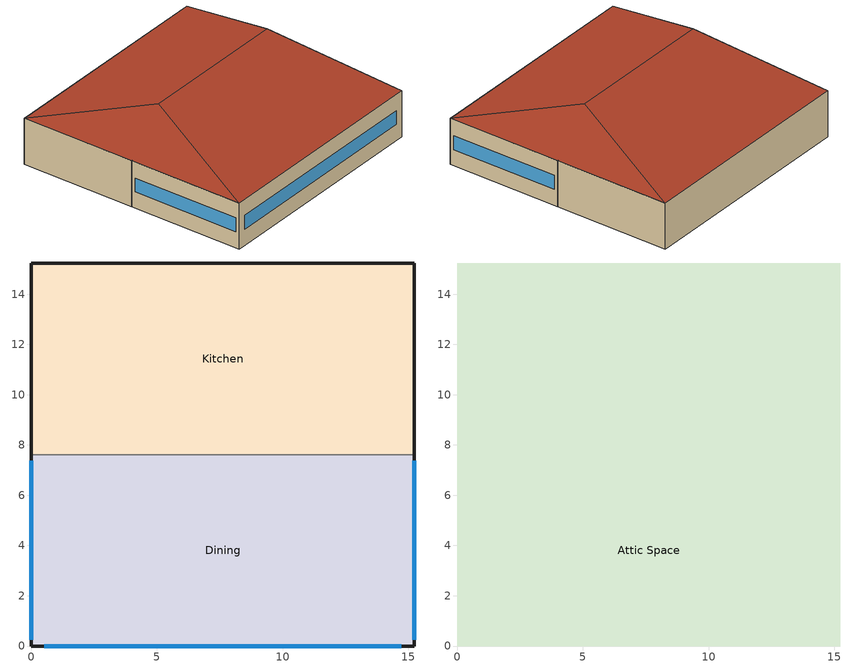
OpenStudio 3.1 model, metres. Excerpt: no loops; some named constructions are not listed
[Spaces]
Dining
 floor ground (Dining_Floor Base_CZ12-SlabOnOrBelowGradeF073): 15.24,7.62 15.24,0 0,0 0,7.62 z0
 wall outside (Base_CZ12-NonresMetalFrameWallU055): 0,7.62 0,0 15.24,0 15.24,7.62 z0:3.05
 wall to Kitchen (NACM_Interior Wall): 15.24,7.62 0,7.62 z0:3.05
 window (Base_AllCZ_FixedWindowU34): 15.24,0.25 15.24,7.37 / 0.51,0 14.74,0 / 0,7.37 0,0.25 z1.07:1.98
Kitchen
 floor ground (Kitchen_Floor Base_CZ12-SlabOnOrBelowGradeF073): 15.24,15.24 15.24,7.62 0,7.62 0,15.24 z0
 wall outside (Base_CZ12-NonresMetalFrameWallU055): 15.24,7.62 15.24,15.24 0,15.24 0,7.62 z0:3.05
Attic Space
 floor to Dining (NACM_Drop Ceiling): 15.24,7.62 15.24,0 0,0 0,7.62 z3.05
 floor to Kitchen (NACM_Drop Ceiling): 15.24,15.24 15.24,7.62 0,7.62 0,15.24 z3.05
 roof outside (Base_CZ12-SteepNonresWoodFramingAndOtherRoofU034): 12.7,7.62,5.59 15.24,0,3.05 15.24,15.24,3.05; 12.7,7.62,5.59 15.24,15.24,3.05 0,15.24,3.05 2.54,7.62,5.59; 2.54,7.62,5.59 0,0,3.05 15.24,0,3.05 12.7,7.62,5.59; 2.54,7.62,5.59 0,15.24,3.05 0,0,3.05
[SizingPeriod:DesignDay] Barometric Pressure {Pa}=101284; Wind Speed {m/s}=2.3; Wind Direction {deg}=220; Sky Clearness=0; Rain Indicator=0; Snow Indicator=0; Day of Month=21; Day Type=SummerDesignDay; Daylight Saving Time Indicator=0; Humidity Indicating Type=Wetbulb; Dry-Bulb Temperature Range Modifier Type=DefaultMultipliers; Solar Model Indicator=ASHRAETau
Name | Maximum Dry-Bulb Temperature {C} | Daily Dry-Bulb Temperature Range {deltaC} | Humidity Indicating Conditions at Maximum Dry-Bulb | Month | ASHRAE Taub | ASHRAE Taud
SACRAMENTO EXECUTIVE  September .4% Condns DB=>MCWB | 37.9 | 16.8 | 19.8 | 9 | 0.351 | 2.437
SACRAMENTO EXECUTIVE  October .4% Condns DB=>MCWB | 33.5 | 14.6 | 18.2 | 10 | 0.345 | 2.463
SACRAMENTO EXECUTIVE  November .4% Condns DB=>MCWB | 25.4 | 11.3 | 15.3 | 11 | 0.331 | 2.486
[Schedule:Day]
RestaurantServiceHotWaterSat: 1, 0, 0.2, 2, 0, 0.15, 3, 0, 0.15, 4, 0, 0, 5, 0, 0, 6, 0, 0, 7, 0, 0, 8, 0, 0, 9, 0, 0, 10, 0, 0.5, 11, 0, 0.45, 12, 0, 0.5, 13, 0, 0.5, 14, 0, 0.45, 15, 0, 0.4, 16, 0, 0.4, 17, 0, 0.35, 18, 0, 0.4, 19, 0, 0.55, 20, 0, 0.55, 21, 0, 0.5, 22, 0, 0.55, 23, 0, 0.4, 24, 0, 0.3
RestaurantHVACAvailSun; DiningOAControl Schedule Week 1 Sunday; DiningOAControl Schedule Week 1 Holiday; DiningOAControl Schedule Week 1 Custom 1; DiningOAControl Schedule Week 1 Custom 2: 1, 0, 1, 2, 0, 1, 3, 0, 1, 4, 0, 0, 5, 0, 0, 6, 0, 0, 7, 0, 0, 8, 0, 0, 9, 0, 0, 10, 0, 1, 11, 0, 1, 12, 0, 1, 13, 0, 1, 14, 0, 1, 15, 0, 1, 16, 0, 1, 17, 0, 1, 18, 0, 1, 19, 0, 1, 20, 0, 1, 21, 0, 1, 22, 0, 1, 23, 0, 1, 24, 0, 1
RestaurantHVACAvailWD; DiningOAControl Schedule Week 1 Monday; DiningOAControl Schedule Week 1 Tuesday; DiningOAControl Schedule Week 1 Wednesday; DiningOAControl Schedule Week 1 Thursday; DiningOAControl Schedule Week 1 Friday: 1, 0, 1, 2, 0, 1, 3, 0, 1, 4, 0, 0, 5, 0, 0, 6, 0, 0, 7, 0, 1, 8, 0, 1, 9, 0, 1, 10, 0, 1, 11, 0, 1, 12, 0, 1, 13, 0, 1, 14, 0, 1, 15, 0, 1, 16, 0, 1, 17, 0, 1, 18, 0, 1, 19, 0, 1, 20, 0, 1, 21, 0, 1, 22, 0, 1, 23, 0, 1, 24, 0, 1
RestaurantHVACAvailSat; DiningOAControl Schedule Week 1 Saturday: 1, 0, 1, 2, 0, 1, 3, 0, 1, 4, 0, 0, 5, 0, 0, 6, 0, 0, 7, 0, 0, 8, 0, 0, 9, 0, 1, 10, 0, 1, 11, 0, 1, 12, 0, 1, 13, 0, 1, 14, 0, 1, 15, 0, 1, 16, 0, 1, 17, 0, 1, 18, 0, 1, 19, 0, 1, 20, 0, 1, 21, 0, 1, 22, 0, 1, 23, 0, 1, 24, 0, 1
AllOnHVACAvailDay; DiningOAControl Schedule Week 1 Summer; DiningOAControl Schedule Week 1 Winter: 1, 0, 1, 2, 0, 1, 3, 0, 1, 4, 0, 1, 5, 0, 1, 6, 0, 1, 7, 0, 1, 8, 0, 1, 9, 0, 1, 10, 0, 1, 11, 0, 1, 12, 0, 1, 13, 0, 1, 14, 0, 1, 15, 0, 1, 16, 0, 1, 17, 0, 1, 18, 0, 1, 19, 0, 1, 20, 0, 1, 21, 0, 1, 22, 0, 1, 23, 0, 1, 24, 0, 1
RestaurantExhaustHoodEqualOrLessThan5000cfmSun: 1, 0, 0, 2, 0, 0, 3, 0, 0, 4, 0, 0, 5, 0, 0, 6, 0, 0, 7, 0, 0, 8, 0, 0, 9, 0, 0, 10, 0, 1, 11, 0, 1, 12, 0, 1, 13, 0, 1, 14, 0, 1, 15, 0, 1, 16, 0, 1, 17, 0, 1, 18, 0, 1, 19, 0, 1, 20, 0, 0, 21, 0, 0, 22, 0, 0, 23, 0, 0, 24, 0, 0
RestaurantExhaustHoodEqualOrLessThan5000cfmWD: 1, 0, 0, 2, 0, 0, 3, 0, 0, 4, 0, 0, 5, 0, 0, 6, 0, 0, 7, 0, 1, 8, 0, 1, 9, 0, 1, 10, 0, 1, 11, 0, 1, 12, 0, 1, 13, 0, 1, 14, 0, 1, 15, 0, 1, 16, 0, 1, 17, 0, 1, 18, 0, 1, 19, 0, 1, 20, 0, 0, 21, 0, 0, 22, 0, 0, 23, 0, 0, 24, 0, 0
RestaurantExhaustHoodEqualOrLessThan5000cfmSat: 1, 0, 0, 2, 0, 0, 3, 0, 0, 4, 0, 0, 5, 0, 0, 6, 0, 0, 7, 0, 0, 8, 0, 0, 9, 0, 1, 10, 0, 1, 11, 0, 1, 12, 0, 1, 13, 0, 1, 14, 0, 1, 15, 0, 1, 16, 0, 1, 17, 0, 1, 18, 0, 1, 19, 0, 1, 20, 0, 0, 21, 0, 0, 22, 0, 0, 23, 0, 0, 24, 0, 0
